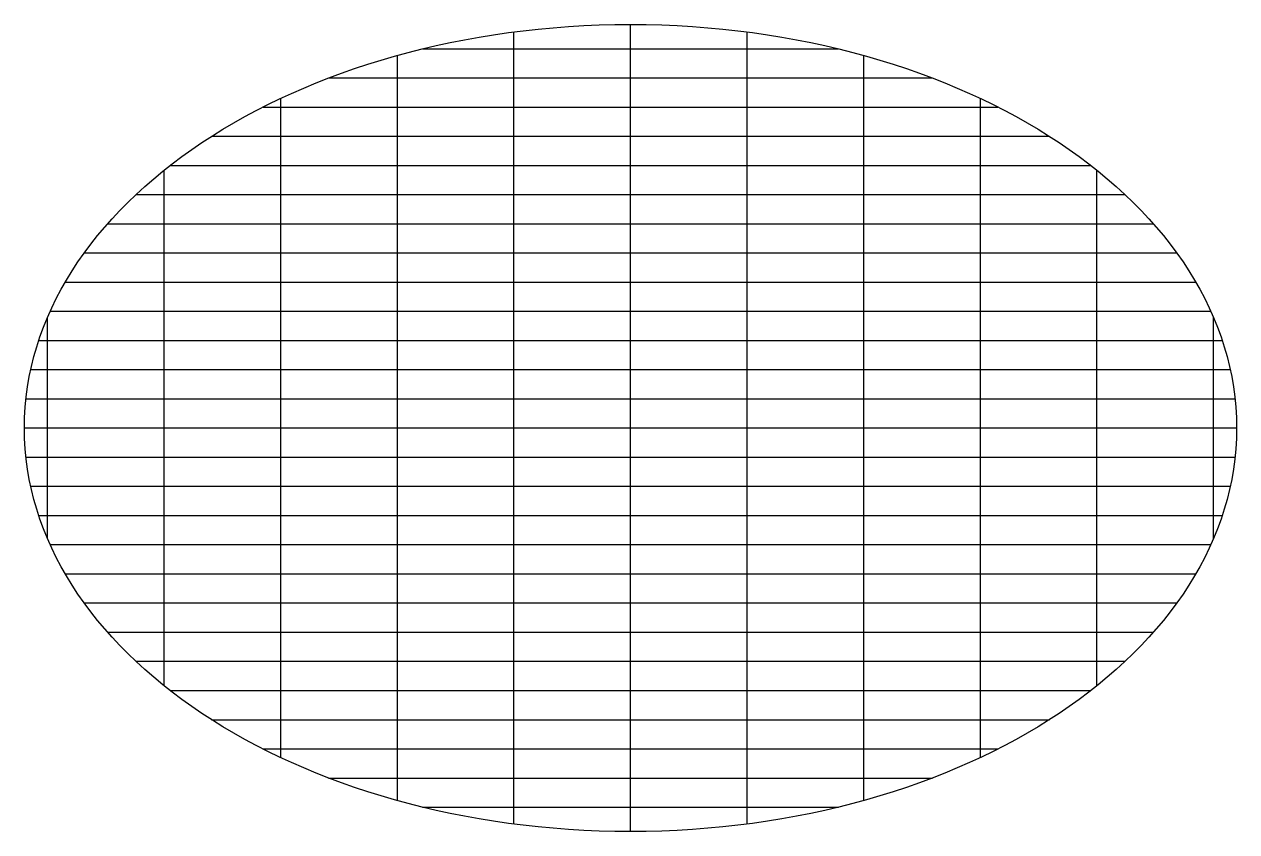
# Model space of a CAD drawing. Extents: x -1625 to 1625, y -1081 to 1081.
import ezdxf

# ---------------------------------------------------------------- set-up
doc = ezdxf.new("R2010")
doc.units = 0
doc.header["$LTSCALE"] = 10
doc.layers.add('~-L25', color=7, linetype='Continuous')
doc.layers.add('~-LHAT', color=7, linetype='Continuous')

msp = doc.modelspace()

# ---------------------------------------------------------------- hatches: boundary and pattern name
at = {"layer": '~-LHAT'}
h = msp.add_hatch(dxfattribs=at)
h.set_pattern_fill('GRATE', color=256, scale=2500, style=0)
h.set_pattern_definition([(0, (0, 0), (0, 78.125), []), (90, (0, 0), (-312.5, 2e-14), [])])
edge = h.paths.add_edge_path()
edge.add_ellipse((0, 0), major_axis=(1624.3, 0), ratio=0.665369, start_angle=0, end_angle=360)

# ---------------------------------------------------------------- linework, layer by layer
at = {"layer": '~-L25'}
msp.add_ellipse((0, 0), major_axis=(1624.3, 0), ratio=0.665369, dxfattribs=at)

doc.saveas('drawing.dxf')
